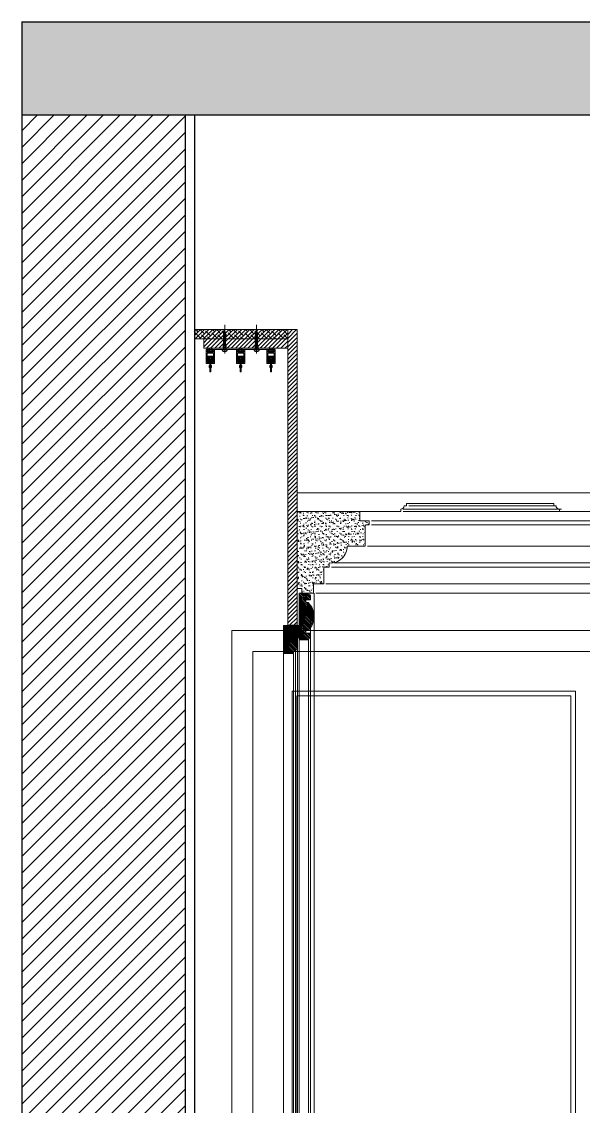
# Model space of a CAD drawing. Header units: millimetres. Extents: x -10942 to 92711, y -16583 to 30009.
# Drawn here: x 39270 to 40474, y 20887 to 23212 of the extents above; entities that cross this region are included whole.
import ezdxf

# ---------------------------------------------------------------- set-up
doc = ezdxf.new("R2010")
doc.units = ezdxf.units.MM
doc.header["$LTSCALE"] = 1000
doc.header["$MEASUREMENT"] = 0
for name, color, linetype in [('8', 8, 'Continuous'), ('Calliper Gypsum  Elevation', 31, 'Continuous'), ('Layer3', 3, 'Continuous'), ('Layer7', 8, 'Continuous'), ('WOOD 01', 34, 'Continuous'), ('WOOD 02', 32, 'Continuous')]:
    doc.layers.add(name, color=color, linetype=linetype)
doc.layers.add('GRC', color=41, linetype='Continuous', lineweight=0)
doc.layers.add('WOOD HATCH', color=32, linetype='Continuous', lineweight=5)

# ---------------------------------------------------------------- blocks, each defined once
blk = doc.blocks.new('section ceiling a')
at = {"layer": '8'}
h = blk.add_hatch(dxfattribs=at)
h.set_pattern_fill('ANSI38', color=256, scale=50, style=0)
h.set_pattern_definition([(45.00000000000001, (-31694.05289254571, 13553.86547559348), (-4.419417382415925, 4.419417382415924), []), (135, (-31694.05289254571, 13553.86547559348), (-13.25825214724776, 4.419417382415926), [15.625, -9.375])])
h.paths.add_polyline_path([(371648.3097095404, 131243.5033739416), (371648.3097095403, 131223.5033502593), (371448.3035383056, 131223.5033798945), (371448.3035383055, 131243.5034173554)])
h = blk.add_hatch(dxfattribs=at)
h.set_pattern_fill('ANSI31', color=256, scale=50, style=0)
h.set_pattern_definition([(45.00000000000001, (-31694.05289254571, 13553.86547559348), (-4.419417382415925, 4.419417382415924), [])])
h.paths.add_polyline_path([(371648.3097095402, 131223.5033385468), (371648.3097095402, 131203.5033148646), (371468.2969332048, 131203.5034100187), (371468.2969332048, 131223.5033757612)])
h = blk.add_hatch(dxfattribs=at)
h.set_pattern_fill('ANSI31', color=256, scale=50, style=0)
h.set_pattern_definition([(45.00000000000001, (-31694.05289254567, 13453.86547559348), (-4.419417382415925, 4.419417382415924), [])])
h.paths.add_polyline_path([(371648.324431617, 130609.7475563805), (371668.3244316168, 130609.7475563805), (371668.3244316168, 131243.5033739416), (371648.3244316169, 131243.5033739417)])
at = {"layer": 'GRC', "lineweight": 0}
h = blk.add_hatch(dxfattribs=at)
h.set_pattern_fill('AR-SAND', color=256, scale=6)
h.set_pattern_definition([(37.50000000000004, (372639.7583808437, 137680.7515487253), (-0.3779601486576487, 11.56094261407895), [0, -9.119999999999997, 0, -10.2, 0, -9.749999999999998]), (7.499999999999999, (372639.7583808437, 137680.7515487253), (10.61866023160636, 16.93287639137844), [0, -4.919999999999999, 0, -8.22, 0, -3.149999999999999]), (327.5, (372632.3783808434, 137680.7515487254), (18.68485117050897, 0.0339543212217901), [0, -2.999999999999995, 0, -10.79999999999999, 0, -14.09999999999999]), (317.4999999999998, (372632.3783808434, 137680.7515487254), (18.03675962743377, 5.266053389605504), [0, -1.5, 0, -7.080000000000002, 0, -8.100000000000003])])
h.paths.add_polyline_path([(371802.9959243369, 130853.5032766733), (371668.3391321712, 130853.5032766732), (371668.3391321712, 130688.5032629883), (371678.3225883607, 130688.5032629883), (371678.3391321712, 130678.5032766734), (371703.4852462582, 130678.5032766732), (371703.4852462582, 130698.3037551214), (371725.3791939252, 130698.3037551214), (371725.3791939252, 130734.5337428116), (371737.3921478067, 130734.5337428116), (371737.3921478069, 130743.1739770019, 0.4399786162063972), (371775.6206854391, 130779.5314558515), (371814.3658538841, 130779.5314558515), (371814.3658538841, 130822.0618399843, -0.4154813949534839), (371817.0963241379, 130824.8041498231), (371822.9959242648, 130824.8041498231), (371822.9959242648, 130833.5033351684), (371802.9959242649, 130833.5033352085)])
at = {"layer": 'GRC', "elevation": 6.413481562e-07}
for points in [[(372298.3244326746, 131338.5033279723), (372298.3244316831, 130893.5033285338), (371668.3244316168, 130893.5033285338), (371668.3244437692, 130853.5033295605), (371862.9977658744, 130853.5033887043), (371862.9977658744, 130853.5033876036), (371862.9977658744, 130853.5033876036), (371890.9266986794, 130853.5033876036), (371890.9266986795, 130858.5033876037, 0.4136143785872561), (371897.9977664914, 130865.5744554154), (371902.9977664912, 130865.5744554154), (371902.9977664914, 130870.5744554154), (372218.3244321503, 130870.574456516), (372218.3244321502, 130865.574456516), (372223.3244321503, 130865.5744565161, 0.4136143785872561), (372230.3954999621, 130858.5033887041), (372230.3954999621, 130853.5033887041), (372306.2533639204, 130853.5033295605), (372306.2533639204, 130853.5033295605), (372306.2533639206, 130858.5033295605, 0.4136143785872561), (372313.3244317322, 130865.5743973724), (372318.3244317322, 130865.5743973724), (372318.3244325262, 131288.0897546507)], [(371668.3225883605, 130688.5032629883), (371668.3225895237, 130853.5032766732), (371802.9959243368, 130853.5033347163), (371802.9959242649, 130833.5033352085), (371822.9959242648, 130833.5033351684), (371822.9959242648, 130824.8041498231), (371817.0963241382, 130824.8041498231, 0.4154813949706535), (371814.3658538841, 130822.0618399843), (371814.3658538841, 130779.5314558515), (371775.6206854391, 130779.5314558515, -0.4399786162063972), (371737.3921478069, 130743.1739770019), (371737.3921478067, 130734.5337428116), (371725.3791939252, 130734.5337428116), (371725.3791939252, 130698.3037551214), (371703.4852462582, 130698.3037551214), (371703.4852462582, 130678.5032766732), (371678.3391321712, 130678.5032766734), (371678.3225883607, 130688.5032629883), (371668.3225883605, 130688.5032629883)]]:
    blk.add_lwpolyline(points, format="xyb", dxfattribs=at)
for points in [[(371648.3097095404, 131243.5033739416), (371648.3097095403, 131223.5033502593), (371448.3035383056, 131223.5033798945), (371448.3035383055, 131243.5034173554), (371648.3097095404, 131243.5033739416)], [(371648.3097095402, 131223.5033385468), (371648.3097095402, 131203.5033148646), (371468.2969332048, 131203.5034100187), (371468.2969332048, 131223.5033757612), (371648.3097095402, 131223.5033385468)]]:
    blk.add_lwpolyline(points, dxfattribs=at)
blk.add_lwpolyline([(371648.324431617, 130609.7475563805), (371668.3244316168, 130609.7475563805), (371668.3244316168, 131243.5033739416), (371648.3244316169, 131243.5033739417)], close=True, dxfattribs=at)
blk = doc.blocks.new('curtain box 21')
at = {"lineweight": 0}
for p, q in [((3862.054549528446, 3149.715246018161), (3856.477380237629, 3152.304061450515)), ((3924.701439216457, 3149.715246018161), (3930.278608507273, 3152.304061450515)), ((3830.721680201758, 3103.789788173032), (3826.034308543152, 3103.789788173032)), ((3830.721680201758, 3102.6473455124), (3826.034308543152, 3102.6473455124)), ((3830.721680201758, 3101.504902851762), (3826.034308543152, 3101.504902851762)), ((3895.721680201758, 3103.789788173032), (3891.034308543152, 3103.789788173032)), ((3895.721680201758, 3102.6473455124), (3891.034308543152, 3102.6473455124)), ((3895.721680201758, 3101.504902851762), (3891.034308543152, 3101.504902851762)), ((3960.72168020175, 3103.789788173032), (3956.034308543152, 3103.789788173032)), ((3960.72168020175, 3102.6473455124), (3956.034308543152, 3102.6473455124)), ((3960.72168020175, 3101.504902851762), (3956.034308543152, 3101.504902851762))]:
    blk.add_line(p, q, dxfattribs=at)
at = {"color": 1, "lineweight": 0}
for p, q in [((3823.549322343782, 3122.340968964462), (3823.549322343782, 3110.681568370194)), ((3824.454291908887, 3122.340968964462), (3824.454291908887, 3110.681568370194)), ((3832.301696836032, 3122.340968964462), (3832.301696836032, 3110.681568370194)), ((3833.20666640113, 3122.340968964462), (3833.20666640113, 3110.681568370194)), ((3888.549322343781, 3122.340968964462), (3888.549322343781, 3110.681568370194)), ((3889.454291908887, 3122.340968964462), (3889.454291908887, 3110.681568370194)), ((3897.301696836032, 3122.340968964462), (3897.301696836032, 3110.681568370194)), ((3898.206666401129, 3122.340968964462), (3898.206666401129, 3110.681568370194)), ((3953.549322343788, 3122.340968964462), (3953.549322343788, 3110.681568370194)), ((3954.454291908886, 3122.340968964462), (3954.454291908886, 3110.681568370194)), ((3962.301696836032, 3122.340968964462), (3962.301696836032, 3110.681568370194)), ((3963.206666401129, 3122.340968964462), (3963.206666401129, 3110.681568370194))]:
    blk.add_line(p, q, dxfattribs=at)
at = {"color": 4, "lineweight": 0}
for points in [[(3859.204567549692, 3130.48481002367), (3859.204567549692, 3191.497766551067)], [(3927.551421195211, 3130.48481002367), (3927.551421195211, 3191.497766551067)]]:
    blk.add_lwpolyline(points, dxfattribs=at)
at = {"lineweight": 0}
for points in [[(3965.377994372452, 3141.530430697087), (3821.377994372451, 3141.530430697087), (3821.377994372451, 3138.681568370194), (3965.377994372452, 3138.681568370194)], [(3828.377994372451, 3141.530430697087), (3832.614012516025, 3141.530430697087), (3830.326824379919, 3139.351924458722), (3830.326824379919, 3133.530692670154), (3828.377994372451, 3133.530692670154), (3826.429164364992, 3133.530692670154), (3826.429164364992, 3139.351924458722), (3824.141976228887, 3141.530430697087)], [(3893.377994372451, 3141.530430697087), (3897.614012516024, 3141.530430697087), (3895.326824379919, 3139.351924458722), (3895.326824379919, 3133.530692670154), (3893.377994372451, 3133.530692670154), (3891.429164364993, 3133.530692670154), (3891.429164364993, 3139.351924458722), (3889.141976228886, 3141.530430697087)], [(3958.377994372451, 3141.530430697087), (3962.614012516024, 3141.530430697087), (3960.326824379919, 3139.351924458722), (3960.326824379919, 3133.530692670154), (3958.377994372451, 3133.530692670154), (3956.429164364993, 3133.530692670154), (3956.429164364993, 3139.351924458722), (3954.141976228886, 3141.530430697087)], [(3827.61527507678, 3124.770508960908), (3829.14071366813, 3124.770508960908), (3835.327729786405, 3124.361391851853), (3835.327729786405, 3123.524561108621), (3829.14071366813, 3123.115443999573), (3829.14071366813, 3119.457935391736), (3830.811137618337, 3118.554928577477), (3830.811137618337, 3117.46229573639), (3830.811137618337, 3117.46229573639), (3828.377994372451, 3117.46229573639), (3825.944851126573, 3117.46229573639), (3825.944851126573, 3117.46229573639), (3825.944851126573, 3118.554928577477), (3827.61527507678, 3119.457935391736), (3827.61527507678, 3123.115443999573), (3821.428258958505, 3123.524561108621), (3821.428258958505, 3124.361391851853)], [(3892.61527507678, 3124.770508960908), (3894.14071366813, 3124.770508960908), (3900.327729786404, 3124.361391851853), (3900.327729786404, 3123.524561108621), (3894.14071366813, 3123.115443999573), (3894.14071366813, 3119.457935391736), (3895.811137618337, 3118.554928577477), (3895.811137618337, 3117.46229573639), (3895.811137618337, 3117.46229573639), (3893.377994372451, 3117.46229573639), (3890.944851126573, 3117.46229573639), (3890.944851126573, 3117.46229573639), (3890.944851126573, 3118.554928577477), (3892.61527507678, 3119.457935391736), (3892.61527507678, 3123.115443999573), (3886.428258958505, 3123.524561108621), (3886.428258958505, 3124.361391851853)], [(3957.61527507678, 3124.770508960908), (3959.14071366813, 3124.770508960908), (3965.327729786404, 3124.361391851853), (3965.327729786404, 3123.524561108621), (3959.14071366813, 3123.115443999573), (3959.14071366813, 3119.457935391736), (3960.811137618338, 3118.554928577477), (3960.811137618338, 3117.46229573639), (3960.811137618338, 3117.46229573639), (3958.377994372451, 3117.46229573639), (3955.944851126573, 3117.46229573639), (3955.944851126573, 3117.46229573639), (3955.944851126573, 3118.554928577477), (3957.61527507678, 3119.457935391736), (3957.61527507678, 3123.115443999573), (3951.428258958506, 3123.524561108621), (3951.428258958506, 3124.361391851853)]]:
    blk.add_lwpolyline(points, close=True, dxfattribs=at)
at = {"color": 1, "lineweight": 0}
for points in [[(3835.377994372451, 3131.030692670153), (3821.377994372451, 3131.030692670153), (3821.377994372451, 3110.681568370194), (3826.377994372452, 3110.681568370194, -0.9999999999999998), (3826.377994372452, 3108.681568370194), (3820.377994372451, 3108.681568370194, -0.4142135623730951), (3819.377994372452, 3109.681568370194), (3819.377994372452, 3138.681568370194), (3823.377994372452, 3138.681568370194), (3823.377994372452, 3136.681568370193), (3821.377994372451, 3136.681568370193), (3821.377994372451, 3133.030692670152), (3835.377994372451, 3133.030692670152), (3835.377994372451, 3136.681568370193), (3833.377994372451, 3136.681568370193), (3833.377994372451, 3138.681568370194), (3837.377994372451, 3138.681568370194), (3837.377994372451, 3109.681568370194, -0.4142135623730951), (3836.377994372451, 3108.681568370194), (3830.377994372451, 3108.681568370194, -0.9999999999999998), (3830.377994372451, 3110.681568370194), (3835.377994372451, 3110.681568370194)], [(3824.454291908887, 3122.340968964462), (3823.549322343782, 3122.340968964462, 0.4142135623730951), (3822.549322343788, 3121.340968964462), (3822.549322343788, 3111.681568370193, 0.4142135623730951), (3823.549322343782, 3110.681568370194), (3824.454291908887, 3110.681568370194, 0.4142135623730951), (3825.454291908886, 3111.681568370193), (3825.454291908886, 3121.340968964462, 0.4142135623730951)], [(3832.301696836032, 3122.340968964462), (3833.20666640113, 3122.340968964462, -0.4142135623730951), (3834.206666401129, 3121.340968964462), (3834.206666401129, 3111.681568370193, -0.4142135623730951), (3833.20666640113, 3110.681568370194), (3832.301696836032, 3110.681568370194, -0.4142135623730951), (3831.301696836032, 3111.681568370193), (3831.301696836032, 3121.340968964462, -0.4142135623730951)], [(3900.377994372451, 3131.030692670153), (3886.377994372452, 3131.030692670153), (3886.377994372452, 3110.681568370194), (3891.377994372451, 3110.681568370194, -0.9999999999999998), (3891.377994372451, 3108.681568370194), (3885.377994372451, 3108.681568370194, -0.4142135623730951), (3884.377994372452, 3109.681568370194), (3884.377994372452, 3138.681568370194), (3888.377994372451, 3138.681568370194), (3888.377994372451, 3136.681568370193), (3886.377994372452, 3136.681568370193), (3886.377994372452, 3133.030692670152), (3900.377994372451, 3133.030692670152), (3900.377994372451, 3136.681568370193), (3898.377994372451, 3136.681568370193), (3898.377994372451, 3138.681568370194), (3902.377994372452, 3138.681568370194), (3902.377994372452, 3109.681568370194, -0.4142135623730951), (3901.377994372452, 3108.681568370194), (3895.377994372451, 3108.681568370194, -0.9999999999999998), (3895.377994372451, 3110.681568370194), (3900.377994372451, 3110.681568370194)], [(3889.454291908887, 3122.340968964462), (3888.549322343781, 3122.340968964462, 0.4142135623730951), (3887.549322343788, 3121.340968964462), (3887.549322343788, 3111.681568370193, 0.4142135623730951), (3888.549322343781, 3110.681568370194), (3889.454291908887, 3110.681568370194, 0.4142135623730951), (3890.454291908886, 3111.681568370193), (3890.454291908886, 3121.340968964462, 0.4142135623730951)], [(3897.301696836032, 3122.340968964462), (3898.206666401129, 3122.340968964462, -0.4142135623730951), (3899.206666401129, 3121.340968964462), (3899.206666401129, 3111.681568370193, -0.4142135623730951), (3898.206666401129, 3110.681568370194), (3897.301696836032, 3110.681568370194, -0.4142135623730951), (3896.301696836032, 3111.681568370193), (3896.301696836032, 3121.340968964462, -0.4142135623730951)], [(3965.377994372452, 3131.030692670153), (3951.377994372452, 3131.030692670153), (3951.377994372452, 3110.681568370194), (3956.377994372451, 3110.681568370194, -0.9999999999999998), (3956.377994372451, 3108.681568370194), (3950.377994372451, 3108.681568370194, -0.4142135623730951), (3949.377994372451, 3109.681568370194), (3949.377994372451, 3138.681568370194), (3953.377994372451, 3138.681568370194), (3953.377994372451, 3136.681568370193), (3951.377994372452, 3136.681568370193), (3951.377994372452, 3133.030692670152), (3965.377994372452, 3133.030692670152), (3965.377994372452, 3136.681568370193), (3963.377994372451, 3136.681568370193), (3963.377994372451, 3138.681568370194), (3967.377994372451, 3138.681568370194), (3967.377994372451, 3109.681568370194, -0.4142135623730951), (3966.377994372452, 3108.681568370194), (3960.377994372451, 3108.681568370194, -0.9999999999999998), (3960.377994372451, 3110.681568370194), (3965.377994372452, 3110.681568370194)], [(3954.454291908886, 3122.340968964462), (3953.549322343788, 3122.340968964462, 0.4142135623730951), (3952.549322343781, 3121.340968964462), (3952.549322343781, 3111.681568370193, 0.4142135623730951), (3953.549322343788, 3110.681568370194), (3954.454291908886, 3110.681568370194, 0.4142135623730951), (3955.454291908885, 3111.681568370193), (3955.454291908885, 3121.340968964462, 0.4142135623730951)], [(3962.301696836032, 3122.340968964462), (3963.206666401129, 3122.340968964462, -0.4142135623730951), (3964.206666401122, 3121.340968964462), (3964.206666401122, 3111.681568370193, -0.4142135623730951), (3963.206666401129, 3110.681568370194), (3962.301696836032, 3110.681568370194, -0.4142135623730951), (3961.301696836032, 3111.681568370193), (3961.301696836032, 3121.340968964462, -0.4142135623730951)]]:
    blk.add_lwpolyline(points, format="xyb", close=True, dxfattribs=at)
for points in [[(3821.877994372452, 3136.181568370194), (3834.877994372451, 3136.181568370194), (3834.877994372451, 3133.530692670154), (3821.877994372452, 3133.530692670154)], [(3823.877994372452, 3138.681568370194), (3832.877994372451, 3138.681568370194), (3832.877994372451, 3136.181568370194), (3823.877994372452, 3136.181568370194)], [(3886.877994372451, 3136.181568370194), (3899.877994372451, 3136.181568370194), (3899.877994372451, 3133.530692670154), (3886.877994372451, 3133.530692670154)], [(3888.877994372452, 3138.681568370194), (3897.877994372451, 3138.681568370194), (3897.877994372451, 3136.181568370194), (3888.877994372452, 3136.181568370194)], [(3951.877994372451, 3136.181568370194), (3964.877994372452, 3136.181568370194), (3964.877994372452, 3133.530692670154), (3951.877994372451, 3133.530692670154)], [(3953.877994372451, 3138.681568370194), (3962.877994372451, 3138.681568370194), (3962.877994372451, 3136.181568370194), (3953.877994372451, 3136.181568370194)]]:
    blk.add_lwpolyline(points, close=True, dxfattribs=at)
for points in [[(3827.575093540851, 3091.091648348121), (3827.575093540851, 3100.539127179807), (3826.034308543159, 3100.539127179807), (3826.034308543159, 3104.781403091605), (3827.61527507678, 3104.781403091605), (3827.61527507678, 3113.564601942919), (3825.944851126573, 3114.467608757179), (3825.944851126573, 3115.560241598272), (3825.944851126573, 3115.560241598272), (3828.377994372451, 3115.560241598272), (3830.811137618337, 3115.560241598272), (3830.811137618337, 3115.560241598272), (3830.811137618337, 3114.467608757179), (3829.14071366813, 3113.564601942919), (3829.14071366813, 3104.781403091605), (3830.72168020175, 3104.781403091605), (3830.721680201758, 3100.539127179807), (3829.180895204059, 3100.539127179807), (3829.180895204059, 3091.091648348121)], [(3892.575093540851, 3091.091648348121), (3892.575093540851, 3100.539127179807), (3891.034308543161, 3100.539127179807), (3891.034308543161, 3104.781403091605), (3892.61527507678, 3104.781403091605), (3892.61527507678, 3113.564601942919), (3890.944851126573, 3114.467608757179), (3890.944851126573, 3115.560241598272), (3890.944851126573, 3115.560241598272), (3893.377994372451, 3115.560241598272), (3895.811137618337, 3115.560241598272), (3895.811137618337, 3115.560241598272), (3895.811137618337, 3114.467608757179), (3894.14071366813, 3113.564601942919), (3894.14071366813, 3104.781403091605), (3895.721680201751, 3104.781403091605), (3895.721680201758, 3100.539127179807), (3894.18089520406, 3100.539127179807), (3894.18089520406, 3091.091648348121)], [(3957.575093540851, 3091.091648348121), (3957.575093540851, 3100.539127179807), (3956.034308543152, 3100.539127179807), (3956.034308543161, 3104.781403091605), (3957.61527507678, 3104.781403091605), (3957.61527507678, 3113.564601942919), (3955.944851126573, 3114.467608757179), (3955.944851126573, 3115.560241598272), (3955.944851126573, 3115.560241598272), (3958.377994372451, 3115.560241598272), (3960.811137618338, 3115.560241598272), (3960.811137618338, 3115.560241598272), (3960.811137618338, 3114.467608757179), (3959.14071366813, 3113.564601942919), (3959.14071366813, 3104.781403091605), (3960.72168020175, 3104.781403091605), (3960.72168020175, 3100.539127179807), (3959.18089520406, 3100.539127179807), (3959.18089520406, 3091.091648348121)]]:
    blk.add_lwpolyline(points, dxfattribs=at)
at = {"lineweight": 0}
for points in [[(3827.875093540846, 3093.530430697087), (3828.880895204064, 3093.530430697087, -0.4142135623730951), (3829.180895204059, 3093.230430697084), (3829.180895204059, 3091.091648348121, -0.4142135623730951), (3828.880895204064, 3090.791648348118), (3827.875093540846, 3090.791648348118, -0.4142135623730951), (3827.575093540851, 3091.091648348121), (3827.575093540843, 3093.230430697084, -0.4142135623730951)], [(3892.875093540846, 3093.530430697087), (3893.880895204064, 3093.530430697087, -0.4142135623730951), (3894.18089520406, 3093.230430697084), (3894.18089520406, 3091.091648348121, -0.4142135623730951), (3893.880895204064, 3090.791648348118), (3892.875093540846, 3090.791648348118, -0.4142135623730951), (3892.575093540851, 3091.091648348121), (3892.575093540843, 3093.230430697084, -0.4142135623730951)], [(3957.875093540847, 3093.530430697087), (3958.880895204064, 3093.530430697087, -0.4142135623730951), (3959.18089520406, 3093.230430697084), (3959.18089520406, 3091.091648348121, -0.4142135623730951), (3958.880895204064, 3090.791648348118), (3957.875093540847, 3090.791648348118, -0.4142135623730951), (3957.575093540845, 3091.091648348121), (3957.575093540845, 3093.230430697084, -0.4142135623730951)]]:
    blk.add_lwpolyline(points, format="xyb", close=True, dxfattribs=at)
blk = doc.blocks.new('curtain track_3')
for p, q in [((52828.15415776467, -34660.37083664992), (52822.57698847384, -34657.78202121756)), ((52828.15415776467, -34662.79864774939), (52822.57698847384, -34660.20983231704)), ((52828.15415776467, -34665.22645884886), (52822.57698847384, -34662.6376434165)), ((52828.15415776467, -34667.65426994833), (52822.57698847384, -34665.06545451599)), ((52828.15415776467, -34657.94302555044), (52822.96659134227, -34655.53505632621)), ((52827.5321655487, -34655.19152219994), (52823.82259611144, -34653.46961093889)), ((52896.50101141018, -34660.37083664992), (52890.92384211937, -34657.78202121756)), ((52896.50101141018, -34662.79864774939), (52890.92384211937, -34660.20983231704)), ((52896.50101141018, -34665.22645884886), (52890.92384211937, -34662.6376434165)), ((52896.50101141018, -34667.65426994833), (52890.92384211937, -34665.06545451599)), ((52896.50101141018, -34657.94302555044), (52891.31344498778, -34655.53505632621)), ((52895.87901919421, -34655.19152219994), (52892.16944975696, -34653.46961093889)), ((52828.15415776467, -34670.08208104781), (52822.57698847384, -34667.49326561546)), ((52828.15415776467, -34672.50989214727), (52822.57698847384, -34669.92107671492)), ((52828.15415776467, -34672.50989214727), (52822.57698847384, -34669.92107671492)), ((52828.15415776467, -34674.93770324675), (52822.57698847384, -34672.34888781439)), ((52828.15415776467, -34677.36551434621), (52822.57698847384, -34674.77669891386)), ((52828.15415776467, -34679.79332544568), (52822.57698847384, -34677.20451001333)), ((52828.15415776467, -34679.79332544568), (52822.57698847384, -34677.20451001333)), ((52828.15415776467, -34684.64894764462), (52822.57698847384, -34682.06013221227)), ((52896.50101141018, -34670.08208104781), (52890.92384211937, -34667.49326561546)), ((52896.50101141018, -34672.50989214727), (52890.92384211937, -34669.92107671492)), ((52896.50101141018, -34672.50989214727), (52890.92384211937, -34669.92107671492)), ((52896.50101141018, -34674.93770324675), (52890.92384211937, -34672.34888781439)), ((52896.50101141018, -34677.36551434621), (52890.92384211937, -34674.77669891386)), ((52896.50101141018, -34679.79332544568), (52890.92384211937, -34677.20451001333)), ((52896.50101141018, -34679.79332544568), (52890.92384211937, -34677.20451001333)), ((52896.50101141018, -34684.64894764462), (52890.92384211937, -34682.06013221227))]:
    blk.add_line(p, q)
for points in [[(52823.55351876467, -34683.90430769466), (52823.55351876467, -34658.96786517762, -0.1497784221609524), (52825.30417578591, -34653.25481419312, 1.883636022816879)], [(52827.05483280714, -34683.90430769466), (52827.05483280714, -34658.96786517762, 0.1497784221609524), (52825.30417578591, -34653.25481419312, -1.883636022816879)], [(52891.90037241019, -34683.90430769466), (52891.90037241019, -34658.96786517762, -0.1497784221609524), (52893.65102943144, -34653.25481419312, 1.883636022816879)], [(52895.40168645269, -34683.90430769466), (52895.40168645269, -34658.96786517762, 0.1497784221609524), (52893.65102943144, -34653.25481419312, -1.883636022816879)]]:
    blk.add_lwpolyline(points, format="xyb")
at = {"color": 4}
for points in [[(52825.30417578591, -34695.11537687087), (52825.81843282473, -34695.11537687087), (52825.81843282473, -34697.66016892845, 0.3881903235839446), (52830.50779060213, -34693.25481419312), (52827.79926624102, -34693.25481419312), (52827.79926624102, -34683.90430769466), (52825.30417578591, -34683.90430769466), (52822.8090853308, -34683.90430769466), (52822.8090853308, -34693.25481419312), (52820.10056096969, -34693.25481419312, 0.3881903235839446), (52824.78991874709, -34697.66016892845), (52824.78991874709, -34695.11537687087)], [(52893.65102943144, -34695.11537687087), (52894.16528647026, -34695.11537687087), (52894.16528647026, -34697.66016892845, 0.3881903235839446), (52898.85464424763, -34693.25481419312), (52896.14611988654, -34693.25481419312), (52896.14611988654, -34683.90430769466), (52893.65102943144, -34683.90430769466), (52891.15593897633, -34683.90430769466), (52891.15593897633, -34693.25481419312), (52888.44741461521, -34693.25481419312, 0.3881903235839446), (52893.13677239262, -34697.66016892845), (52893.13677239262, -34695.11537687087)]]:
    blk.add_lwpolyline(points, format="xyb", close=True, dxfattribs=at)
at = {"extrusion": (0, 0, -1), "zscale": -1}
blk.add_blockref('curtain box 21', (-56752.85559698112, -37831.93638256331), dxfattribs=at)

msp = doc.modelspace()

# ---------------------------------------------------------------- hatches: boundary and pattern name
at = {"layer": 'Layer7'}
h = msp.add_hatch(dxfattribs=at)
h.set_pattern_fill('AR-CONC', color=256, scale=10, angle=1.431249606658583e-14, style=0)
h.set_pattern_definition([(49.99999999999999, (21065.79316612787, 29289.30247559061), (71.72601826007535, -6.275213498259493), [7.5, -82.5]), (355, (21065.79316612787, 29289.30247559061), (-13.87513336130002, 75.2192133700012), [6, -66]), (100.4514, (21071.77033412788, 29288.77954159066), (57.85093817140212, 68.94395420609538), [6.374018999999995, -70.11421119999994]), (46.18420000000007, (21065.79316612793, 29309.30247559061), (106.7241048625644, -16.55190143290177), [11.24999999999999, -123.7499999999999]), (96.6356, (21074.68684062787, 29307.92314489064), (93.46627055487029, 97.41178709004419), [9.561028799999997, -105.1713]), (351.1842000000001, (21065.79316612793, 29309.30247559061), (93.46619451336268, 97.41186009253252), [8.999999999999998, -98.99999999999999]), (21.00000000000002, (21075.79316612793, 29304.30247559061), (59.69070521184616, -40.26188906653387), [7.499999999999999, -82.49999999999999]), (326, (21075.79316612793, 29304.30247559061), (24.33153319215815, 72.51500450468531), [6, -66]), (71.45140000000006, (21080.76738942793, 29300.94731499063), (84.02226285814899, 32.25304967099527), [6.374018999999997, -70.1142112]), (37.50000000000004, (21065.79316612787, 29289.30247559061), (1.215985531729055, 33.28938538313115), [0, -65.19999999999999, 0, -67, 0, -66.25]), (7.500000000000014, (21065.79316612787, 29289.30247559061), (26.30695374421485, 39.44117118823605), [0, -38.2, 0, -63.7, 0, -25.25]), (327.5, (21043.49316612788, 29289.30247559061), (53.3822436172409, -2.255487173437961), [0, -25, 0, -77.99999999999997, 0, -103.5]), (317.5, (21033.49316612788, 29289.30247559067), (58.31861693423861, 10.01049823323179), [0, -32.5, 0, -51.79999999999999, 0, -73.5])])
h.paths.add_polyline_path([(39270.24137661385, 23212.05420353852), (39270.24137661379, 23012.05420353852), (49875.03698979708, 23012.05420353852), (49875.03698979708, 23212.05420353852)])
h = msp.add_hatch(dxfattribs=at)
h.set_pattern_fill('ANSI31', color=256, scale=200, angle=1.431249606658583e-14, style=0)
h.set_pattern_definition([(45.00000000000001, (21065.79316612793, 29239.30247559061), (-17.67766952966369, 17.67766952966369), [])])
h.paths.add_polyline_path([(39270.24137661379, 23012.05420353852), (39620.24287520553, 23012.05420353857), (39620.24287520564, 18862.05420353857), (39270.24137661391, 18862.16951894405)])
at = {"layer": 'WOOD HATCH', "lineweight": 0}
h = msp.add_hatch(dxfattribs=at)
h.set_pattern_fill('ANSI31', color=256, scale=20, angle=-270)
h.set_pattern_definition([(315.0000000000001, (63874.66788250743, 42169.6674789667), (1.767766952966368, 1.76776695296637), [])])
edge = h.paths.add_edge_path()
edge.add_arc((39855.43256988615, 21937.20912718889), 41.33739634733789, -46.21401280418121, -0.21420572075561495, ccw=False)
edge.add_line((39884.03666883643, 21907.36644198769), (39879.03666883644, 21907.36644198769))
edge.add_line((39879.03666883643, 21907.36644198763), (39879.0366688364, 21901.05458376132))
edge.add_line((39879.03666883637, 21901.05458376126), (39889.03666883642, 21901.05458376123))
edge.add_line((39889.03666883643, 21901.05458376143), (39889.03666883642, 21891.05458376145))
edge.add_arc((39890.21021474194, 21885.87914151355), 5.306826966505923, 102.7759351759692, 167.2030701107479)
edge.add_line((39885.03520286037, 21887.05458376132), (39865.03520286035, 21887.05458376135))
edge.add_line((39865.03520286042, 21887.05458376132), (39865.03520286042, 21937.05458376129))
edge.add_line((39865.03520286042, 21937.05458376138), (39865.03520286042, 21987.05458376135))
edge.add_line((39865.03520286042, 21987.05458376132), (39885.03520286044, 21987.05458376129))
edge.add_arc((39890.21021474194, 21988.23002600909), 5.30682696650643, 192.7969298892519, 257.224064824031)
edge.add_line((39889.03666883643, 21983.05458376132), (39889.03666883642, 21973.05458376133))
edge.add_line((39889.03666883649, 21973.05458376132), (39879.03666883644, 21973.05458376135))
edge.add_line((39879.03666883637, 21973.05458376138), (39879.0366688364, 21966.74272553506))
edge.add_line((39879.03666883631, 21966.742725535), (39884.0366688363, 21966.742725535))
edge.add_arc((39855.43256988609, 21936.90004033374), 41.33739634733737, 0.2142057207556718, 46.21401280418121, ccw=False)
h = msp.add_hatch(dxfattribs=at)
h.set_pattern_fill('ANSI31', color=256, scale=20, angle=-270)
h.set_pattern_definition([(135, (61467.67238829314, -21443.6495995305), (-1.767766952966368, -1.76776695296637), [])])
edge = h.paths.add_edge_path()
edge.add_line((39860.9335380086, 21891.05458372115), (39860.93353800854, 21865.82376137638))
edge.add_line((39860.93353800854, 21865.82376137638), (39856.93353800854, 21865.82376137638))
edge.add_arc((39853.32044856851, 21865.43809562769), 3.633614367457685, -95.90493682967679, 6.092754384292618, ccw=False)
edge.add_line((39852.94662870333, 21861.82376137644), (39852.94662870333, 21857.82376137661))
edge.add_line((39852.94662870333, 21857.82376137661), (39830.93353800866, 21857.82376137655))
edge.add_line((39830.93353800866, 21857.82376137655), (39830.93353800866, 21917.82376137638))
edge.add_line((39830.93353800866, 21917.82376137638), (39865.04132605629, 21917.82376137649))
edge.add_line((39865.04132605629, 21917.82376137649), (39865.04132831795, 21891.05458372115))
edge.add_line((39865.04132831795, 21891.05458372115), (39860.9335380086, 21891.05458372115))

# ---------------------------------------------------------------- linework, layer by layer
at = {"layer": 'GRC', "lineweight": 0}
for p, q in [((40087.64916198992, 22167.05461238284, 5.50582695359656e-06), (40427.11796327255, 22167.0546123829, 5.50582695359656e-06)), ((40087.64916198998, 22162.05461238278, 5.50582695359656e-06), (40427.11796327255, 22162.05461128231, 5.50582695359656e-06)), ((40415.04689546075, 22174.12567909429, 5.50582695359656e-06), (40099.72022980178, 22174.1256801947, 5.50582695359656e-06)), ((49130.33884373738, 22142.05460551026, 5.50582695359656e-06), (40019.71838757541, 22142.05391064647, 4.60681913969656e-06)), ((49130.33884373732, 22133.35464021889, 5.50582695359656e-06), (40019.7183875753, 22133.35464021889, 4.60680341489656e-06)), ((49138.9689141183, 22088.08194624732, 5.50582695359656e-06), (40011.0883171946, 22088.0819462472, 4.60661800769656e-06)), ((49215.94262019545, 22043.08423320734, 5.50582695359656e-06), (39934.11461111729, 22043.08423320734, 5.50582695359656e-06)), ((49215.94262019551, 22051.72524734359, 5.50582695359656e-06), (39939.01461599936, 22051.72455108241, 4.60504562069656e-06)), ((49227.95557407703, 22006.85424551717, 5.50582695359656e-06), (39922.1016572357, 22006.85497880011, 5.50582695359656e-06)), ((49249.84952174389, 21987.05467090558, 5.50582695359656e-06), (39900.2077095689, 21987.05467090552, 5.50582695359656e-06))]:
    msp.add_line(p, q, dxfattribs=at)
at = {"layer": 'GRC', "lineweight": 0, "elevation": 4.462596440762281e-06}
for points in [[(40586.87275149033, 19121.80437409179), (39720.24344430445, 19122.05437409168), (39720.24344430433, 21907.05467090552), (40586.87275149027, 21907.05467090558)], [(40541.87275149027, 19167.05393516569), (39765.24344430433, 19167.05437409173), (39765.24344430439, 21862.05467090558), (40541.87275149033, 21862.05467090558)], [(40457.08275149035, 19251.84437409177), (39850.03344430431, 19251.84437409183), (39850.03344430437, 21777.2646709056), (40457.08275149035, 21777.2646709056)], [(40447.08275149041, 19261.84437409177), (39860.03344430448, 19261.84437409177), (39860.03344430454, 21767.26467090554), (40447.08275149047, 21767.26467090554)]]:
    msp.add_lwpolyline(points, close=True, dxfattribs=at)
at = {"layer": 'Layer3'}
for p, q in [((39270.24137661385, 23212.05420353852, 3.46383077819656e-06), (39270.24137661385, 18562.05420353852, 4.00911762429656e-06)), ((39270.24137661385, 23212.05420353852, 3.46383077819656e-06), (49875.03698979708, 23212.05420353852, 1.47945297619656e-06)), ((39270.24137661379, 23012.05420353852, 3.46383077819656e-06), (49875.03698979708, 23012.05420353852, 3.46383077819656e-06)), ((39620.24287520553, 23012.05420353857, 3.46383077819656e-06), (39620.24287520564, 18862.05420353857, 5.50582695359656e-06)), ((39640.24287520559, 23012.05420353852, 3.46383077819656e-06), (39640.24287520559, 18862.05420353852, 5.50582695359656e-06))]:
    msp.add_line(p, q, dxfattribs=at)
at = {"layer": 'WOOD 01', "lineweight": 0, "ltscale": 500}
for p, q in [((39896.76967734552, 21987.05458376132, 5.53617587629656e-06), (39896.76967734552, 19117.05420353852, 7.466017072896561e-06)), ((39896.76967734552, 21987.05458376132, 5.53617587629656e-06), (39896.76967734552, 19117.05420353852, 7.466017072896561e-06)), ((39889.03666883643, 21941.05458376132, 5.53617587629656e-06), (39889.03666883637, 19117.05420353857, 7.43508582429656e-06)), ((39865.03520286042, 21887.05458376132, 5.53617587629656e-06), (39865.03520286037, 19067.05420353857, 7.43239615049656e-06)), ((39885.03520286037, 21887.05458376132, 5.53617587629656e-06), (39885.03520286037, 18862.05420353852, 7.57024193199656e-06)), ((39830.93353800866, 21857.82376137655, 5.50582695359656e-06), (39830.93353800866, 19067.05420353857, 7.382391883696561e-06)), ((39852.94662870333, 21857.82376137661, 5.50582695359656e-06), (39852.94662870333, 19067.05420353857, 7.382391883696561e-06)), ((39856.93353800854, 21865.82376137638, 5.50582695359656e-06), (39856.9335380086, 19067.05420353857, 7.38777123119656e-06)), ((39860.93353800854, 21865.82376137638, 5.50582695359656e-06), (39860.93353800848, 19067.05420353857, 7.38777123119656e-06))]:
    msp.add_line(p, q, dxfattribs=at)
at = {"layer": 'WOOD 02', "lineweight": 0, "elevation": 5.53617587629656e-06}
msp.add_lwpolyline([(39896.76967734547, 21937.05458376132, -0.2034514228237687), (39884.03666883643, 21907.36644198769), (39879.03666883643, 21907.36644198763), (39879.03666883637, 21901.05458376126), (39889.03666883643, 21901.05458376143), (39889.03666883649, 21891.05458376132, 0.2887634354424831), (39885.03520286037, 21887.05458376132), (39865.03520286042, 21887.05458376132), (39865.03520286042, 21937.05458376138), (39865.03520286042, 21987.05458376132), (39885.03520286037, 21987.05458376143, 0.2887634354424831), (39889.03666883643, 21983.05458376132), (39889.03666883649, 21973.05458376132), (39879.03666883637, 21973.05458376138), (39879.03666883631, 21966.742725535), (39884.03666883631, 21966.742725535, -0.2034514228237687)], format="xyb", close=True, dxfattribs=at)
at = {"layer": 'WOOD HATCH', "lineweight": 0, "elevation": 5.50582695359656e-06}
msp.add_lwpolyline([(39860.9335380086, 21891.05458372115), (39860.93353800854, 21865.82376137638), (39856.93353800854, 21865.82376137638, -0.4769631668907726), (39852.94662870333, 21861.82376137644), (39852.94662870333, 21861.82376137644), (39852.94662870333, 21857.82376137661), (39830.93353800866, 21857.82376137655), (39830.93353800866, 21917.82376137638), (39830.93353800866, 21917.82376137638), (39865.04132605629, 21917.82376137649), (39865.04132831795, 21891.05458372115), (39860.9335380086, 21891.05458372115)], format="xyb", dxfattribs=at)

# ---------------------------------------------------------------- block references
msp.add_blockref('section ceiling a', (-331808.0567572446, -108691.4487763598, 4.86447879739656e-06))
at = {"layer": 'Calliper Gypsum  Elevation', "lineweight": 0, "xscale": -1, "rotation": 359.9999999999999}
msp.add_blockref('curtain track_3', (92598.9090510612, 57202.46054327098, 5.50582695359656e-06), dxfattribs=at)

doc.saveas('drawing.dxf')
